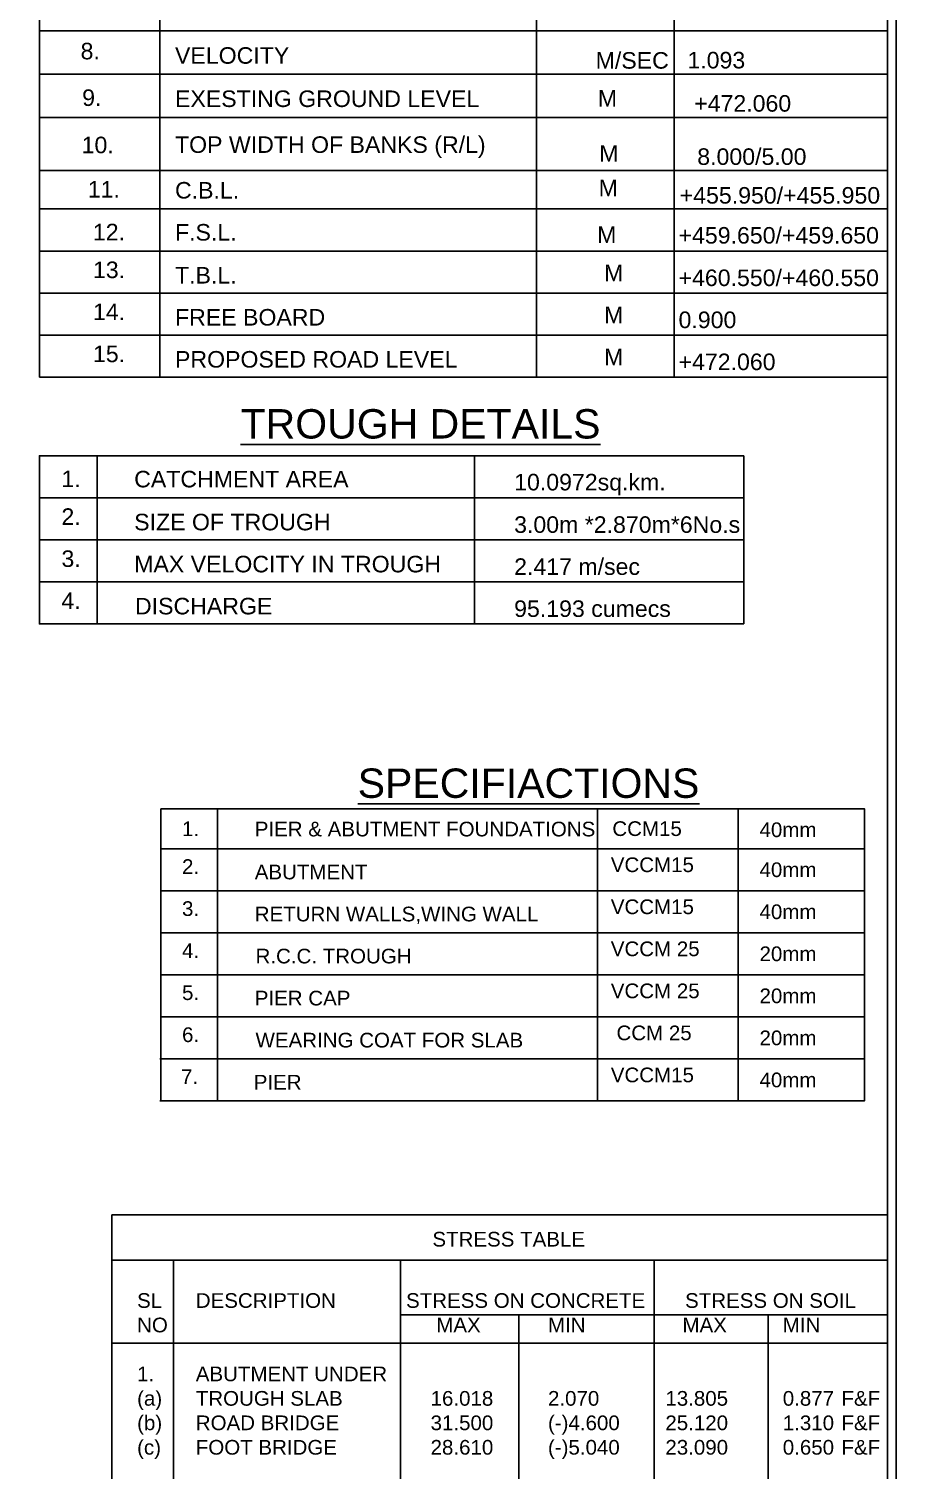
# Model space of a CAD drawing. Header units: millimetres. Extents: x 5124 to 6568637, y 2311 to 91879094.
# Drawn here: x 3379840 to 3388706, y 45935328 to 45950060 of the extents above; entities that cross this region are included whole.
import ezdxf

# ---------------------------------------------------------------- set-up
doc = ezdxf.new("R2010")
doc.units = ezdxf.units.MM
doc.header["$MEASUREMENT"] = 0
doc.layers.add('DRAWING', color=7, linetype='Continuous')
doc.layers.add('TEXT', color=7, linetype='Continuous')
doc.styles.get("Standard").update_dxf_attribs({"font": 'arial.ttf', "height": 120})

msp = doc.modelspace()

# ---------------------------------------------------------------- linework, layer by layer
at = {"layer": 'DRAWING'}
for points in [[(3337339.5, 45965025.3), (3388705.8, 45965025.3), (3388705.8, 45927310.5), (3337339.5, 45927310.5)], [(3337429.6, 45964935.3), (3388615.7, 45964935.3), (3388615.7, 45927400.6), (3337429.6, 45927400.6)]]:
    msp.add_lwpolyline(points, close=True, dxfattribs=at)
at = {"layer": 'TEXT'}
for points in [[(3379947.5, 45954052), (3379947.5, 45946499.7)], [(3388615.7, 45954052), (3388615.7, 45946499.7)], [(3387149.5, 45943977.1), (3379947.5, 45943977.1), (3379947.5, 45945695.7), (3387149.5, 45945695.7)], [(3380537.1, 45945695.7), (3380537.1, 45943977.1)], [(3384396.5, 45945695.7), (3384396.5, 45943977.1)], [(3387149.5, 45945695.7), (3387149.5, 45943977.1)], [(3381769.6, 45942088.3), (3381769.6, 45939101.8)], [(3385652.1, 45942088.3), (3385652.1, 45939101.8)], [(3387090.6, 45942088.3), (3387090.6, 45939101.8)], [(3380690, 45937473.4), (3388615.7, 45937473.4)], [(3381319.4, 45937473.4), (3381319.4, 45933615.7)], [(3383638.9, 45937473.4), (3383638.9, 45933615.7)], [(3386232.1, 45937473.4), (3386232.1, 45933615.7)], [(3383638.9, 45936915.8), (3388615.7, 45936915.8)], [(3384849.5, 45936915.8), (3384849.5, 45933615.7)], [(3387397, 45936915.8), (3387397, 45933615.7)], [(3380690, 45936625.8), (3388615.7, 45936625.8)]]:
    msp.add_lwpolyline(points, dxfattribs=at)
at = {"layer": 'TEXT', "ltscale": 0.02}
for points in [[(3381179.2, 45953626.8), (3381179.2, 45946499.7)], [(3385030, 45953626.8), (3385030, 45946499.7)], [(3386435.3, 45953592.2), (3386435.3, 45946499.7)], [(3379947.5, 45950037.8), (3388615.7, 45950037.8)], [(3379947.5, 45949595.8), (3388615.7, 45949595.8)], [(3379947.5, 45949153.9), (3388615.7, 45949153.9)], [(3379947.5, 45948611.1), (3388615.7, 45948611.1)], [(3379947.5, 45948218.3), (3388615.7, 45948218.3)], [(3379947.5, 45947788.6), (3388615.7, 45947788.6)], [(3379947.5, 45947359), (3388615.7, 45947359)], [(3379947.5, 45946929.4), (3388615.7, 45946929.4)], [(3379947.5, 45946499.7), (3388615.7, 45946499.7)], [(3379947.5, 45945695.7), (3387149.5, 45945695.7)], [(3379947.5, 45945266), (3387149.5, 45945266)], [(3379947.5, 45944836.4), (3387149.5, 45944836.4)], [(3379947.5, 45944406.7), (3387149.5, 45944406.7)], [(3379947.5, 45943977.1), (3387149.5, 45943977.1)], [(3381190.7, 45941679.6), (3388382, 45941679.6)], [(3381190.7, 45941250), (3388382, 45941250)], [(3381190.7, 45940820.3), (3388382, 45940820.3)], [(3381190.7, 45940820.3), (3388382, 45940820.3)], [(3381190.7, 45940390.7), (3388382, 45940390.7)], [(3381190.7, 45939961), (3388382, 45939961)], [(3381180.1, 45939531.4), (3388382, 45939531.4)], [(3381180.1, 45939101.8), (3388382, 45939101.8)]]:
    msp.add_lwpolyline(points, dxfattribs=at)
at = {"layer": 'TEXT'}
for points in [[(3381190.7, 45942088.3), (3388382, 45942088.3), (3388382, 45939101.8), (3381190.7, 45939101.8)], [(3380690, 45937936.1), (3388615.7, 45937936.1), (3388615.7, 45933615.7), (3380690, 45933615.7)]]:
    msp.add_lwpolyline(points, close=True, dxfattribs=at)

# ---------------------------------------------------------------- texts
at = {"layer": 'DRAWING', "char_height": 169.08, "width": 169.662, "attachment_point": 1}
for insert in [(3385670.1, 45948870.2), (3385649, 45948039.6)]:
    msp.add_mtext('M \\P', dxfattribs=dict(at, insert=insert))
at = {"layer": 'TEXT', "attachment_point": 1}
for s, insert, char_height, width in [('8.', (3380368.9, 45949917), 169.08, 249.601), ('VELOCITY', (3381334, 45949871.8), 169.08, 1929.583), ('M/SEC', (3385633.8, 45949821.7), 169.08, 733.413), ('1.093', (3386571.8, 45949824.3), 169.08, 773.897), ('9.', (3380385.1, 45949440.7), 169.08, 249.601), ('EXESTING GROUND LEVEL', (3381334, 45949429.8), 169.08, 4437.375), ('M ', (3385655.5, 45949433.6), 169.08, 198.828), ('+472.060', (3386640.9, 45949382.2), 169.08, 773.206), ('10.', (3380379.9, 45948957.3), 169.08, 249.601), ('TOP WIDTH OF BANKS (R/L)', (3381334, 45948960.9), 169.08, 5235.12), ('8.000/5.00 ', (3386672.6, 45948838.1), 169.08, 1402.576), ('11.', (3380442.6, 45948504.5), 169.08, 249.601), ('C.B.L.', (3381334, 45948494.2), 169.08, 1033.35), ('M ', (3385664.3, 45948518), 169.08, 198.828), ('+455.950/+455.950', (3386493, 45948442.4), 169.08, 1253.904), ('12.', (3380494.9, 45948067.3), 169.08, 249.601), ('F.S.L.', (3381334, 45948064.6), 169.08, 977.205), ('\\P+459.650/+459.650', (3386481.1, 45948315.6), 169.08, 2406.588), ('13.', (3380495.7, 45947681.1), 169.08, 249.601), ('T.B.L.', (3381334, 45947625.6), 169.08, 1000.121), ('M ', (3385719.9, 45947649.5), 169.08, 340.086), ('+460.550/+460.550', (3386481.1, 45947599.7), 169.08, 3060.399), ('14.', (3380495.7, 45947251.5), 169.08, 249.601), ('M ', (3385719.9, 45947219.8), 169.08, 340.086), ('FREE BOARD', (3381334, 45947196), 169.08, 2565.018), ('0.900', (3386481.1, 45947170.1), 169.08, 1253.904), ('15.', (3380495.7, 45946821.8), 169.08, 249.601), ('PROPOSED ROAD LEVEL', (3381334, 45946766.4), 169.08, 3308.131), ('M ', (3385719.9, 45946790.2), 169.08, 340.086), ('+472.060', (3386481.1, 45946740.5), 169.08, 1253.904), ('{\\LTROUGH DETAILS}', (3382004.5, 45946172.3), 300, 3660.299), ('1.', (3380172.6, 45945544.7), 169.08, 249.601), ('CATCHMENT AREA', (3380916.8, 45945541.9), 169.08, 2719.603), ('\\P10.0972sq.km.', (3384800.6, 45945793), 169.08, 2406.588), ('2.', (3380173.4, 45945158.5), 169.08, 249.601), ('SIZE OF TROUGH', (3380916.8, 45945103), 169.08, 2023.054), ('3.00m *2.870m*6No.s', (3384800.6, 45945077.1), 169.08, 3060.399), ('3.', (3380173.4, 45944728.8), 169.08, 249.601), ('MAX VELOCITY IN TROUGH', (3380916.8, 45944673.3), 169.08, 3606.545), ('2.417 m/sec', (3384800.6, 45944647.4), 169.08, 2239.959), ('4.', (3380173.4, 45944299.2), 169.08, 249.601), ('DISCHARGE', (3380924.8, 45944243.7), 169.08, 3308.131), ('95.193 cumecs', (3384800.6, 45944217.8), 169.08, 2128.859), ('{\\LSPECIFIACTIONS}', (3383201.5, 45942499.4), 300, 4776.54), ('1.', (3381405.1, 45941958.3), 150, 249.601), ('PIER & ABUTMENT FOUNDATIONS', (3382149.4, 45941955.5), 150, 4212.829), ('CCM15', (3385804.6, 45941959.8), 150, 899.659), ('40mm', (3387309, 45941948.4), 150, 899.659), ('2.', (3381405.9, 45941572.1), 150, 249.601), ('ABUTMENT', (3382149.4, 45941516.6), 150, 2023.054), ('VCCM15', (3385788.7, 45941590.6), 150, 899.659), ('40mm', (3387309, 45941539.8), 150, 899.659), ('3.', (3381405.9, 45941142.4), 150, 249.601), ('RETURN WALLS,WING WALL', (3382149.4, 45941087), 150, 3606.545), ('VCCM15', (3385788.7, 45941161), 150, 899.659), ('40mm', (3387309, 45941110.1), 150, 899.659), ('VCCM 25', (3385788.7, 45940731.3), 150, 899.659), ('4.', (3381405.9, 45940712.8), 150, 249.601), ('R.C.C. TROUGH', (3382157.4, 45940657.3), 150, 3308.131), ('20mm', (3387309, 45940680.5), 150, 899.659), ('VCCM 25 ', (3385788.7, 45940301.7), 150, 899.659), ('5.', (3381405.9, 45940283.2), 150, 249.601), ('PIER CAP', (3382149.4, 45940227.7), 150, 3606.545), ('20mm', (3387309, 45940250.8), 150, 899.659), ('6.', (3381405.9, 45939853.5), 150, 249.601), (' CCM 25', (3385788.7, 45939872), 150, 899.659), ('WEARING COAT FOR SLAB', (3382157.4, 45939798), 150, 3308.131), ('20mm', (3387309, 45939821.2), 150, 899.659), ('7.', (3381395.3, 45939423.9), 150, 249.601), ('\\pt300;VCCM15', (3385788.7, 45939442.4), 150, 899.659), ('PIER', (3382138.8, 45939368.4), 150, 3606.545), ('40mm', (3387309, 45939391.5), 150, 899.659), ('STRESS TABLE', (3383965.2, 45937763.5), 150, 1550.716), ('SL ^IDESCRIPTION^I      STRESS ON CONCRETE       STRESS ON SOIL^I\\PNO^I^I^I^I^I MAX^I^IMIN^I^I   MAX^IMIN^I\\P\\P1.^IABUTMENT UNDER\\P(a)^ITROUGH SLAB^I^I16.018^I2.070^I^I13.805^I0.877^IF&F\\P(b)^IROAD BRIDGE^I^I31.500^I(-)4.600^I25.120^I1.310^IF&F\\P(c)^IFOOT BRIDGE^I^I28.610^I(-)5.040^I23.090^I0.650^IF&F\\P\\P2.^IPIER^I^I^I^I93.934^I53.482^I48.673^I27.050 H.R\\P3.^IRETURNS U/S^I^I30.004^I(-3.899)^I24.315^I1.684^IF&F\\P4.^IRETURNS D/S^I^I10.070^I1.870^I^I8.120^I^I5.310 F&F\\P5.^ISLB (PIER)^I^I^I54.213^I9.997^I^I21.922^I0.709^IF&F\\P6.^IFB (PIER)^I^I^I25.757^I8.222^I^I10.833^I4.735^IF&F\\P7.^IU/S WINGS^I^I^I23.686^I(-3.815)^I18.045^I1.772 F&F', (3380946.6, 45937136.7), 150, 7811.016)]:
    msp.add_mtext(s, dxfattribs=dict(at, insert=insert, char_height=char_height, width=width))

doc.saveas('drawing.dxf')
